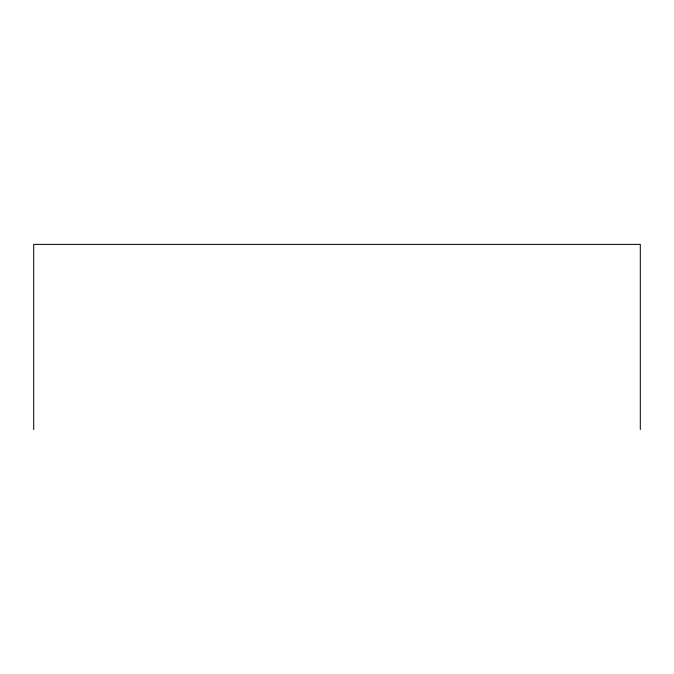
<?xml version="1.0" encoding="UTF-8"?>
<svg xmlns="http://www.w3.org/2000/svg" width="674" height="674" viewBox="0 0 674 674"><rect width="100%" height="100%" fill="white"/><g stroke="black" fill="none" stroke-linecap="round" stroke-linejoin="round"><path stroke-width="1.01" d="M640.3 429.624L640.3 244.376L33.7 244.376L33.7 429.624"/></g></svg>
